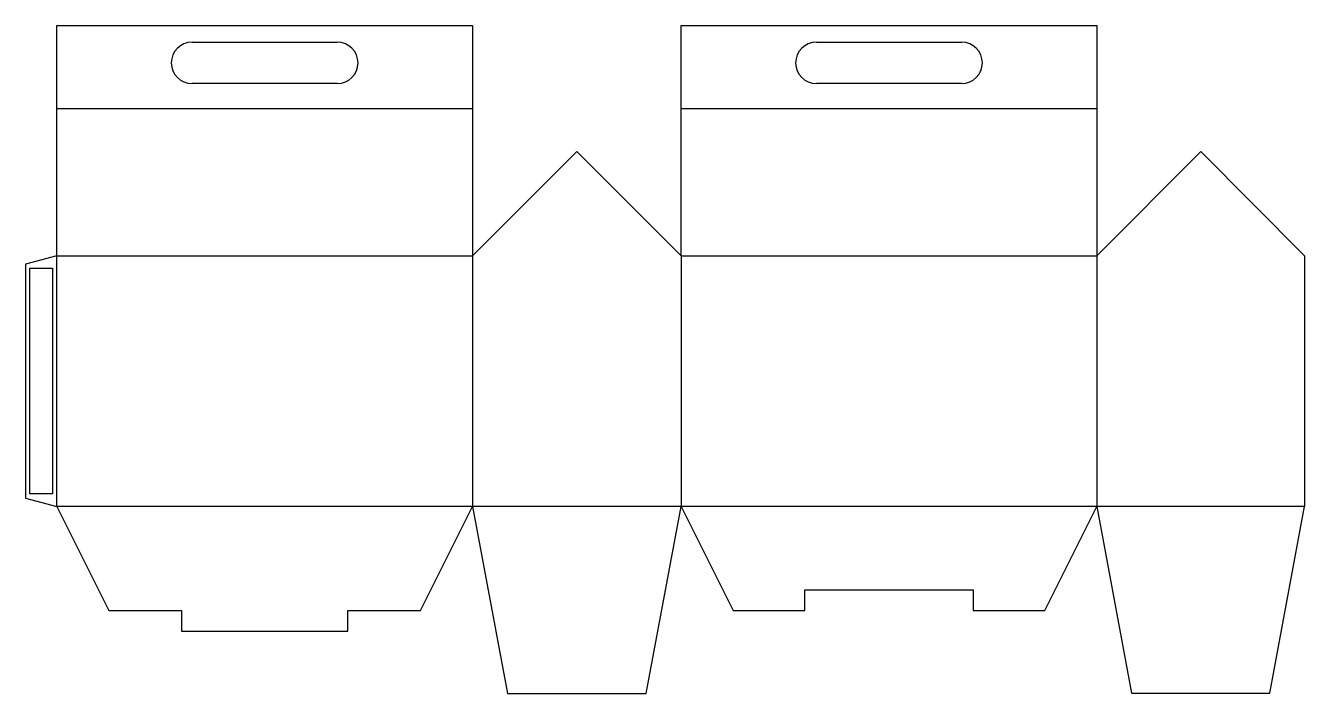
# Model space of a CAD drawing. Header units: millimetres. Extents: x 0 to 616, y 0 to 322.
import ezdxf

# ---------------------------------------------------------------- set-up
doc = ezdxf.new("R2010")
doc.units = ezdxf.units.MM
for name, color, linetype in [('CREASE', 5, 'CONTINUOUS'), ('CUT', 1, 'CONTINUOUS'), ('GLUE', 2, 'CONTINUOUS')]:
    doc.layers.add(name, color=color, linetype=linetype)

msp = doc.modelspace()

# ---------------------------------------------------------------- linework, layer by layer
at = {"layer": 'CREASE'}
for p, q in [((15, 282.131), (215.45, 282.131)), ((315.9, 282.131), (516.35, 282.131)), ((15, 90.203), (15, 211.103)), ((15, 211.103), (215.45, 211.103)), ((215.45, 211.103), (215.45, 90.203)), ((315.9, 211.103), (315.9, 90.203)), ((315.9, 211.103), (516.35, 211.103)), ((516.35, 211.103), (516.35, 90.203)), ((215.45, 90.203), (15, 90.203)), ((315.9, 90.203), (215.45, 90.203)), ((516.35, 90.203), (315.9, 90.203)), ((616.35, 90.203), (516.35, 90.203))]:
    msp.add_line(p, q, dxfattribs=at)
at = {"layer": 'CUT'}
for p, q in [((15, 282.131), (15, 322.131)), ((15, 322.131), (215.45, 322.131)), ((215.45, 322.131), (215.45, 282.131)), ((315.9, 282.131), (315.9, 322.131)), ((315.9, 322.131), (516.35, 322.131)), ((516.35, 322.131), (516.35, 282.131)), ((80.225, 314.131), (150.225, 314.131)), ((381.125, 314.131), (451.125, 314.131)), ((150.225, 294.131), (80.225, 294.131)), ((451.125, 294.131), (381.125, 294.131)), ((15, 211.103), (15, 282.131)), ((215.45, 282.131), (215.45, 211.103)), ((315.9, 211.103), (315.9, 282.131)), ((516.35, 282.131), (516.35, 211.103)), ((215.45, 211.103), (265.675, 261.328)), ((265.675, 261.328), (315.9, 211.103)), ((516.35, 211.103), (566.35, 261.328)), ((566.35, 261.328), (616.35, 211.103)), ((15, 211.103), (0, 207.083)), ((616.35, 211.103), (616.35, 90.203)), ((0, 207.083), (0, 94.222)), ((0, 94.222), (15, 90.203)), ((15, 90.203), (40.113, 39.978)), ((190.337, 39.978), (215.45, 90.203)), ((215.45, 90.203), (232.192, 0)), ((299.158, 0), (315.9, 90.203)), ((315.9, 90.203), (341.013, 39.978)), ((491.237, 39.978), (516.35, 90.203)), ((516.35, 90.203), (533.017, 0.203)), ((599.683, 0.203), (616.35, 90.203)), ((375.535, 39.978), (375.535, 49.978)), ((375.535, 49.978), (456.715, 49.978)), ((456.715, 49.978), (456.715, 39.978)), ((40.113, 39.978), (75.135, 39.978)), ((75.135, 39.978), (75.135, 29.978)), ((155.315, 29.978), (155.315, 39.978)), ((155.315, 39.978), (190.337, 39.978)), ((341.013, 39.978), (375.535, 39.978)), ((456.715, 39.978), (491.237, 39.978)), ((75.135, 29.978), (155.315, 29.978)), ((232.192, 0), (299.158, 0)), ((533.017, 0.203), (599.683, 0.203))]:
    msp.add_line(p, q, dxfattribs=at)
for centre, start, end in [((80.225, 304.131), 90, 180), ((150.225, 304.131), 0, 90), ((381.125, 304.131), 90, 180), ((451.125, 304.131), 0, 90), ((80.225, 304.131), 180, 270), ((150.225, 304.131), 270, 0), ((381.125, 304.131), 180, 270), ((451.125, 304.131), 270, 0)]:
    msp.add_arc(centre, 10, start, end, dxfattribs=at)
at = {"layer": 'GLUE'}
for p, q in [((2, 205.083), (13, 205.083)), ((2, 96.222), (2, 205.083)), ((13, 205.083), (13, 96.222)), ((13, 96.222), (2, 96.222))]:
    msp.add_line(p, q, dxfattribs=at)

doc.saveas('drawing.dxf')
